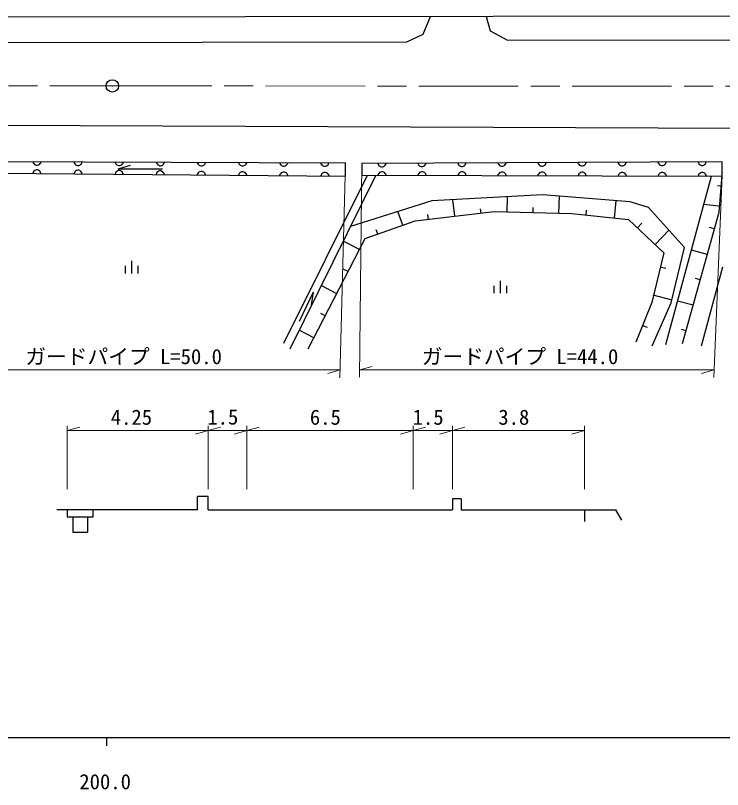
# Model space of a CAD drawing. Units: millimetres, scale not verified. Extents: x 40000 to 680000, y 20000 to 380000.
# Drawn here: x 257025 to 342355, y 198715 to 292182 of the extents above; entities that cross this region are included whole.
import ezdxf
from ezdxf.enums import TextEntityAlignment as Align

# ---------------------------------------------------------------- set-up
doc = ezdxf.new("R2010")
doc.units = ezdxf.units.MM
doc.header["$LTSCALE"] = 1000
doc.linetypes.add('CHAIN', pattern=[18.5, 12, -1.5, 3.5, -1.5])
for name, color, linetype, lineweight in [('M-BGD', 7, 'Continuous', 25), ('M-BMK', 2, 'CHAIN', 13), ('M-BMK-SRVR', 3, 'Continuous', 25), ('M-STR-HTXT', 7, 'Continuous', 13), ('M-STR-STRC', 7, 'Continuous', 25), ('M-TTL-BAND', 7, 'Continuous', 25)]:
    doc.layers.add(name, color=color, linetype=linetype, lineweight=lineweight)
doc.styles.add('ＭＳ ゴシック', font='')
doc.styles.get('ＭＳ ゴシック').set_extended_font_data('MS Gothic')

msp = doc.modelspace()

# ---------------------------------------------------------------- linework, layer by layer
at = {"layer": 'M-BGD'}
for p, q in [((392963, 292182), (215434, 291908)), ((247217, 274573), (296835, 274379)), ((259121, 274526), (259161, 274406)), ((259161, 274406), (259220, 274306)), ((259220, 274306), (259320, 274205)), ((259320, 274205), (259420, 274145)), ((259420, 274145), (259540, 274105)), ((259540, 274105), (259700, 274104)), ((259700, 274104), (259820, 274143)), ((259820, 274143), (259920, 274203)), ((259920, 274203), (260020, 274303)), ((260020, 274303), (260081, 274402)), ((260081, 274402), (260121, 274522)), ((264083, 274507), (264123, 274387)), ((264123, 274387), (264182, 274286)), ((264182, 274286), (264282, 274186)), ((264282, 274186), (264382, 274126)), ((264382, 274126), (264502, 274085)), ((264502, 274085), (264662, 274085)), ((264662, 274085), (264782, 274124)), ((264782, 274124), (264882, 274184)), ((264882, 274184), (264982, 274283)), ((264982, 274283), (265043, 274383)), ((265043, 274383), (265083, 274503)), ((269045, 274487), (269085, 274367)), ((269085, 274367), (269144, 274267)), ((269144, 274267), (269244, 274167)), ((269244, 274167), (269343, 274106)), ((269343, 274106), (269463, 274066)), ((269420, 273677), (270920, 274097)), ((269463, 274066), (269623, 274065)), ((269623, 274065), (269743, 274105)), ((269743, 274105), (269844, 274164)), ((269844, 274164), (269944, 274264)), ((269944, 274264), (270004, 274364)), ((270004, 274364), (270045, 274484)), ((274007, 274468), (274046, 274348)), ((274046, 274348), (274106, 274248)), ((274106, 274248), (274206, 274147)), ((274206, 274147), (274305, 274087)), ((274305, 274087), (274425, 274046)), ((274425, 274046), (274585, 274046)), ((274585, 274046), (274705, 274085)), ((274705, 274085), (274806, 274145)), ((274806, 274145), (274906, 274245)), ((274906, 274245), (274966, 274344)), ((274966, 274344), (275007, 274464)), ((278969, 274449), (279008, 274329)), ((279008, 274329), (279068, 274228)), ((279068, 274228), (279167, 274128)), ((279167, 274128), (279267, 274068)), ((279267, 274068), (279387, 274027)), ((279387, 274027), (279547, 274026)), ((279547, 274026), (279667, 274066)), ((279667, 274066), (279767, 274126)), ((279767, 274126), (279868, 274225)), ((279868, 274225), (279928, 274325)), ((279928, 274325), (279969, 274445)), ((283930, 274429), (283970, 274309)), ((283970, 274309), (284030, 274209)), ((284030, 274209), (284129, 274109)), ((284129, 274109), (284229, 274048)), ((284229, 274048), (284349, 274008)), ((284349, 274008), (284509, 274007)), ((284509, 274007), (284629, 274047)), ((284629, 274047), (284729, 274106)), ((284729, 274106), (284830, 274206)), ((284830, 274206), (284890, 274306)), ((284890, 274306), (284930, 274425)), ((288892, 274410), (288932, 274290)), ((288932, 274290), (288991, 274190)), ((288991, 274190), (289091, 274089)), ((289091, 274089), (289191, 274029)), ((289191, 274029), (289311, 273988)), ((289311, 273988), (289471, 273988)), ((289471, 273988), (289591, 274027)), ((289591, 274027), (289691, 274087)), ((289691, 274087), (289791, 274186)), ((289791, 274186), (289852, 274286)), ((289852, 274286), (289892, 274406)), ((293854, 274391), (293894, 274270)), ((293894, 274270), (293953, 274170)), ((293953, 274170), (294053, 274070)), ((294053, 274070), (294153, 274009)), ((294153, 274009), (294272, 273969)), ((294272, 273969), (294432, 273968)), ((294432, 273968), (294553, 274008)), ((294553, 274008), (294653, 274067)), ((294653, 274067), (294753, 274167)), ((294753, 274167), (294814, 274267)), ((294814, 274267), (294854, 274387)), ((296849, 272789), (296835, 274379)), ((342312, 274506), (298832, 274321)), ((298832, 274321), (298845, 272903)), ((300748, 274330), (300788, 274210)), ((300788, 274210), (300849, 274110)), ((300849, 274110), (300949, 274010)), ((300949, 274010), (301049, 273951)), ((301049, 273951), (301170, 273911)), ((301170, 273911), (301330, 273912)), ((301330, 273912), (301449, 273953)), ((301449, 273953), (301549, 274013)), ((301549, 274013), (301649, 274113)), ((301649, 274113), (301708, 274214)), ((301708, 274214), (301748, 274334)), ((305579, 274350), (305619, 274230)), ((305619, 274230), (305680, 274131)), ((305680, 274131), (305780, 274031)), ((305780, 274031), (305880, 273971)), ((305880, 273971), (306001, 273932)), ((306001, 273932), (306161, 273933)), ((306161, 273933), (306280, 273973)), ((306280, 273973), (306380, 274034)), ((306380, 274034), (306480, 274134)), ((306480, 274134), (306539, 274234)), ((306539, 274234), (306579, 274354)), ((310410, 274371), (310450, 274251)), ((310450, 274251), (310511, 274151)), ((310511, 274151), (310611, 274052)), ((310611, 274052), (310712, 273992)), ((310712, 273992), (310832, 273952)), ((310832, 273952), (310992, 273953)), ((310992, 273953), (311112, 273994)), ((311112, 273994), (311211, 274054)), ((311211, 274054), (311311, 274155)), ((311311, 274155), (311370, 274255)), ((311370, 274255), (311410, 274375)), ((315241, 274391), (315281, 274271)), ((315281, 274271), (315342, 274172)), ((315342, 274172), (315442, 274072)), ((315442, 274072), (315543, 274013)), ((315543, 274013), (315663, 273973)), ((315663, 273973), (315823, 273974)), ((315823, 273974), (315943, 274014)), ((315943, 274014), (316042, 274075)), ((316042, 274075), (316142, 274175)), ((316142, 274175), (316201, 274275)), ((316201, 274275), (316241, 274395)), ((320072, 274412), (320113, 274292)), ((320113, 274292), (320173, 274192)), ((320173, 274192), (320273, 274093)), ((320273, 274093), (320374, 274033)), ((320374, 274033), (320494, 273994)), ((320494, 273994), (320654, 273994)), ((320654, 273994), (320774, 274035)), ((320774, 274035), (320873, 274095)), ((320873, 274095), (320973, 274196)), ((320973, 274196), (321033, 274296)), ((321033, 274296), (321072, 274416)), ((324903, 274432), (324944, 274312)), ((324944, 274312), (325004, 274213)), ((325004, 274213), (325105, 274113)), ((325105, 274113), (325205, 274054)), ((325205, 274054), (325325, 274014)), ((325325, 274014), (325485, 274015)), ((325485, 274015), (325605, 274055)), ((325605, 274055), (325705, 274116)), ((325705, 274116), (325804, 274216)), ((325804, 274216), (325864, 274316)), ((325864, 274316), (325903, 274437)), ((329734, 274453), (329775, 274333)), ((329775, 274333), (329835, 274233)), ((329835, 274233), (329936, 274134)), ((329936, 274134), (330036, 274074)), ((330036, 274074), (330156, 274035)), ((330156, 274035), (330316, 274035)), ((330316, 274035), (330436, 274076)), ((330436, 274076), (330536, 274136)), ((330536, 274136), (330635, 274237)), ((330635, 274237), (330695, 274337)), ((330695, 274337), (330734, 274457)), ((334565, 274473), (334606, 274354)), ((334606, 274354), (334666, 274254)), ((334666, 274254), (334767, 274154)), ((334767, 274154), (334867, 274095)), ((334867, 274095), (334987, 274055)), ((334987, 274055), (335147, 274056)), ((335147, 274056), (335267, 274096)), ((335267, 274096), (335367, 274157)), ((335367, 274157), (335466, 274257)), ((335466, 274257), (335526, 274357)), ((335526, 274357), (335565, 274478)), ((339396, 274494), (339437, 274374)), ((339437, 274374), (339497, 274274)), ((339497, 274274), (339598, 274175)), ((339598, 274175), (339698, 274115)), ((339698, 274115), (339818, 274076)), ((339818, 274076), (339978, 274076)), ((339978, 274076), (340098, 274117)), ((340098, 274117), (340198, 274177)), ((340198, 274177), (340297, 274278)), ((340297, 274278), (340357, 274378)), ((340357, 274378), (340396, 274498)), ((342326, 272885), (342312, 274506)), ((247186, 273221), (296849, 272789)), ((259143, 273237), (259102, 273118)), ((259204, 273337), (259143, 273237)), ((259305, 273436), (259204, 273337)), ((259405, 273495), (259305, 273436)), ((259526, 273534), (259405, 273495)), ((259686, 273533), (259526, 273534)), ((259805, 273492), (259686, 273533)), ((259905, 273431), (259805, 273492)), ((260004, 273330), (259905, 273431)), ((260063, 273229), (260004, 273330)), ((260102, 273109), (260063, 273229)), ((264109, 273194), (264068, 273074)), ((264170, 273293), (264109, 273194)), ((264271, 273393), (264170, 273293)), ((264372, 273452), (264271, 273393)), ((264492, 273491), (264372, 273452)), ((264652, 273489), (264492, 273491)), ((264772, 273448), (264652, 273489)), ((264871, 273387), (264772, 273448)), ((264970, 273287), (264871, 273387)), ((265029, 273186), (264970, 273287)), ((265068, 273066), (265029, 273186)), ((269076, 273151), (269035, 273031)), ((269136, 273250), (269076, 273151)), ((269237, 273349), (269136, 273250)), ((269338, 273408), (269237, 273349)), ((269458, 273447), (269338, 273408)), ((269420, 273677), (274762, 273677)), ((269618, 273446), (269458, 273447)), ((269738, 273405), (269618, 273446)), ((269837, 273344), (269738, 273405)), ((269936, 273243), (269837, 273344)), ((269996, 273143), (269936, 273243)), ((270035, 273022), (269996, 273143)), ((274042, 273107), (274001, 272988)), ((274103, 273207), (274042, 273107)), ((274204, 273306), (274103, 273207)), ((274304, 273365), (274204, 273306)), ((274425, 273404), (274304, 273365)), ((274585, 273403), (274425, 273404)), ((274704, 273362), (274585, 273403)), ((274804, 273301), (274704, 273362)), ((274903, 273200), (274804, 273301)), ((274962, 273099), (274903, 273200)), ((275001, 272979), (274962, 273099)), ((279008, 273064), (278967, 272945)), ((279069, 273164), (279008, 273064)), ((279170, 273263), (279069, 273164)), ((279270, 273322), (279170, 273263)), ((279391, 273361), (279270, 273322)), ((279551, 273360), (279391, 273361)), ((279670, 273318), (279551, 273360)), ((279770, 273258), (279670, 273318)), ((279869, 273157), (279770, 273258)), ((279928, 273056), (279869, 273157)), ((279967, 272936), (279928, 273056)), ((283975, 273021), (283933, 272901)), ((284035, 273120), (283975, 273021)), ((284136, 273220), (284035, 273120)), ((284237, 273279), (284136, 273220)), ((284357, 273318), (284237, 273279)), ((284517, 273316), (284357, 273318)), ((284637, 273275), (284517, 273316)), ((284736, 273214), (284637, 273275)), ((284835, 273113), (284736, 273214)), ((284894, 273013), (284835, 273113)), ((284933, 272893), (284894, 273013)), ((288941, 272978), (288900, 272858)), ((289002, 273077), (288941, 272978)), ((289103, 273176), (289002, 273077)), ((289203, 273235), (289103, 273176)), ((289323, 273274), (289203, 273235)), ((289483, 273273), (289323, 273274)), ((289603, 273232), (289483, 273273)), ((289703, 273171), (289603, 273232)), ((289802, 273070), (289703, 273171)), ((289861, 272970), (289802, 273070)), ((289900, 272849), (289861, 272970)), ((293907, 272934), (293866, 272815)), ((293968, 273034), (293907, 272934)), ((294069, 273133), (293968, 273034)), ((294169, 273192), (294069, 273133)), ((294290, 273231), (294169, 273192)), ((294450, 273230), (294290, 273231)), ((294569, 273189), (294450, 273230)), ((294669, 273128), (294569, 273189)), ((294768, 273027), (294669, 273128)), ((294827, 272926), (294768, 273027)), ((294866, 272806), (294827, 272926)), ((300801, 273017), (300761, 272897)), ((300861, 273117), (300801, 273017)), ((300961, 273217), (300861, 273117)), ((301062, 273276), (300961, 273217)), ((301182, 273316), (301062, 273276)), ((301342, 273316), (301182, 273316)), ((301462, 273275), (301342, 273316)), ((301561, 273215), (301462, 273275)), ((301661, 273115), (301561, 273215)), ((301721, 273015), (301661, 273115)), ((301761, 272895), (301721, 273015)), ((305632, 273004), (305592, 272884)), ((305693, 273104), (305632, 273004)), ((305793, 273203), (305693, 273104)), ((305893, 273263), (305793, 273203)), ((306013, 273303), (305893, 273263)), ((306173, 273302), (306013, 273303)), ((306293, 273262), (306173, 273302)), ((306393, 273202), (306293, 273262)), ((306493, 273101), (306393, 273202)), ((306552, 273001), (306493, 273101)), ((306592, 272881), (306552, 273001)), ((310464, 272990), (310423, 272871)), ((310524, 273090), (310464, 272990)), ((310624, 273190), (310524, 273090)), ((310724, 273250), (310624, 273190)), ((310844, 273289), (310724, 273250)), ((311004, 273289), (310844, 273289)), ((311124, 273249), (311004, 273289)), ((311224, 273188), (311124, 273249)), ((311324, 273088), (311224, 273188)), ((311384, 272988), (311324, 273088)), ((311423, 272868), (311384, 272988)), ((315295, 272977), (315255, 272857)), ((315355, 273077), (315295, 272977)), ((315456, 273177), (315355, 273077)), ((315556, 273236), (315456, 273177)), ((315676, 273276), (315556, 273236)), ((315836, 273276), (315676, 273276)), ((315956, 273235), (315836, 273276)), ((316056, 273175), (315956, 273235)), ((316155, 273075), (316056, 273175)), ((316215, 272975), (316155, 273075)), ((316255, 272854), (316215, 272975)), ((320126, 272964), (320086, 272844)), ((320187, 273064), (320126, 272964)), ((320287, 273163), (320187, 273064)), ((320387, 273223), (320287, 273163)), ((320507, 273263), (320387, 273223)), ((320667, 273262), (320507, 273263)), ((320787, 273222), (320667, 273262)), ((320887, 273162), (320787, 273222)), ((320987, 273061), (320887, 273162)), ((321046, 272961), (320987, 273061)), ((321086, 272841), (321046, 272961)), ((324958, 272950), (324917, 272830)), ((325018, 273050), (324958, 272950)), ((325118, 273150), (325018, 273050)), ((325219, 273210), (325118, 273150)), ((325339, 273249), (325219, 273210)), ((325499, 273249), (325339, 273249)), ((325619, 273208), (325499, 273249)), ((325718, 273148), (325619, 273208)), ((325818, 273048), (325718, 273148)), ((325878, 272948), (325818, 273048)), ((325917, 272828), (325878, 272948)), ((329789, 272937), (329749, 272817)), ((329849, 273037), (329789, 272937)), ((329950, 273137), (329849, 273037)), ((330050, 273196), (329950, 273137)), ((330170, 273236), (330050, 273196)), ((330330, 273235), (330170, 273236)), ((330450, 273195), (330330, 273235)), ((330550, 273135), (330450, 273195)), ((330649, 273035), (330550, 273135)), ((330709, 272934), (330649, 273035)), ((330749, 272814), (330709, 272934)), ((334621, 272924), (334580, 272804)), ((334681, 273023), (334621, 272924)), ((334781, 273123), (334681, 273023)), ((334881, 273183), (334781, 273123)), ((335001, 273223), (334881, 273183)), ((335161, 273222), (335001, 273223)), ((335281, 273182), (335161, 273222)), ((335381, 273121), (335281, 273182)), ((335481, 273021), (335381, 273121)), ((335541, 272921), (335481, 273021)), ((339512, 273010), (339452, 272910)), ((339613, 273110), (339512, 273010)), ((339713, 273169), (339613, 273110)), ((339833, 273209), (339713, 273169)), ((339993, 273209), (339833, 273209)), ((340113, 273168), (339993, 273209)), ((340213, 273108), (340113, 273168)), ((340312, 273008), (340213, 273108)), ((340372, 272908), (340312, 273008)), ((289396, 252605), (299514, 272901)), ((300503, 272898), (290118, 251896)), ((298845, 272903), (342327, 272782)), ((335515, 252452), (341042, 272786)), ((335580, 272801), (335541, 272921)), ((339452, 272910), (339412, 272790)), ((340412, 272788), (340372, 272908)), ((341961, 268422), (342326, 272885)), ((342194, 271574), (341762, 271621)), ((320620, 270536), (307265, 269781)), ((316361, 268457), (316407, 270298)), ((331203, 269676), (320620, 270536)), ((322617, 268301), (322669, 270369)), ((307265, 269781), (297437, 266697)), ((310031, 267937), (309798, 269924)), ((329315, 267711), (329540, 269811)), ((333435, 268980), (331203, 269676)), ((341926, 269157), (340110, 269358)), ((303759, 266847), (303178, 268498)), ((305265, 267377), (314797, 268496)), ((313208, 268310), (313145, 268848)), ((314797, 268496), (324181, 268262)), ((319489, 268379), (319505, 269008)), ((324181, 268262), (331026, 267527)), ((325893, 268078), (325957, 268682)), ((337772, 264169), (333435, 268980)), ((337541, 252571), (341961, 268422)), ((299241, 265256), (305265, 267377)), ((306854, 267564), (306783, 268168)), ((331026, 267527), (335276, 263510)), ((332089, 266523), (332636, 267102)), ((341367, 266410), (340793, 266569)), ((300747, 265787), (300562, 266313)), ((334214, 264515), (335876, 266273)), ((292344, 251916), (299241, 265256)), ((298551, 263922), (296571, 264946)), ((336162, 257475), (337772, 264169)), ((340517, 263335), (338616, 263861)), ((335276, 263510), (333819, 257534)), ((270271, 261937), (270271, 261037)), ((271021, 262537), (271021, 261037)), ((271771, 261937), (271771, 261037)), ((334835, 261827), (335505, 261652)), ((339833, 252287), (342383, 261838)), ((297172, 261254), (296592, 261554)), ((315515, 260150), (315515, 258650)), ((339667, 260260), (339100, 260416)), ((295792, 258586), (293908, 259561)), ((314765, 259550), (314765, 258650)), ((316265, 259550), (316265, 258650)), ((292960, 258768), (291270, 255243)), ((292960, 258768), (292690, 257234)), ((333953, 258462), (336254, 257859)), ((333819, 257534), (331874, 252746)), ((333866, 252286), (336162, 257475)), ((338816, 257184), (336942, 257702)), ((294413, 255918), (293862, 256203)), ((332693, 254762), (333270, 254528)), ((337966, 254109), (337408, 254263)), ((293034, 253250), (291245, 254175)), ((278987, 232484), (278987, 234087)), ((280269, 234087), (278987, 234087)), ((280269, 232495), (280269, 234087)), ((309749, 233827), (309749, 232495)), ((310817, 233827), (309749, 233827)), ((310817, 233827), (310817, 232495)), ((278987, 232484), (261995, 232484)), ((263280, 232484), (263280, 231596)), ((266356, 232484), (266356, 231596)), ((280269, 232495), (309760, 232495)), ((310817, 232495), (329431, 232495)), ((325679, 232495), (325679, 231084)), ((329431, 232495), (330160, 231222)), ((266356, 231596), (263280, 231596)), ((263928, 231602), (263928, 229799)), ((265711, 231596), (265711, 229799)), ((263944, 229799), (265711, 229799))]:
    msp.add_line(p, q, dxfattribs=at)
at = {"layer": 'M-BMK'}
for p, q in [((168670, 283808), (268712, 283675)), ((268712, 283675), (368650, 283643))]:
    msp.add_line(p, q, dxfattribs=at)
at = {"layer": 'M-BMK-SRVR'}
for radius in [750, 30]:
    msp.add_circle((268712, 283675), radius, dxfattribs=at)
at = {"layer": 'M-STR-HTXT'}
for p, q in [((296183, 248416), (296835, 274379)), ((298832, 274321), (298557, 248502)), ((342326, 272885), (341298, 248454)), ((298567, 249379), (300067, 249799)), ((246648, 249379), (296209, 249379)), ((296209, 249379), (294709, 248959)), ((298567, 249379), (341337, 249379)), ((341337, 249379), (339837, 248959)), ((263280, 235002), (263280, 242633)), ((263280, 242061), (264780, 242481)), ((280269, 235002), (280269, 242633)), ((280269, 242061), (281769, 242481)), ((284936, 235002), (284936, 242633)), ((284936, 242061), (286436, 242481)), ((305001, 242633), (305001, 235002)), ((305001, 242061), (306501, 242481)), ((309749, 235002), (309749, 242633)), ((309749, 242061), (311249, 242481)), ((325679, 235002), (325679, 242633)), ((263280, 242061), (280269, 242061)), ((280269, 242061), (278769, 241641)), ((280269, 242061), (284936, 242061)), ((284936, 242061), (283436, 241641)), ((284936, 242061), (305001, 242061)), ((305001, 242061), (303501, 241641)), ((305001, 242061), (309749, 242061)), ((309749, 242061), (308249, 241641)), ((309749, 242061), (325679, 242061)), ((325679, 242061), (324179, 241641))]:
    msp.add_line(p, q, dxfattribs=at)
at = {"layer": 'M-STR-STRC'}
for p, q in [((306226, 289930), (307112, 292050)), ((313818, 292060), (314327, 290333)), ((304249, 289003), (306226, 289930)), ((314327, 290333), (316405, 289194)), ((233285, 288866), (304249, 289003)), ((316405, 289194), (350812, 289252)), ((200242, 279143), (394723, 278400))]:
    msp.add_line(p, q, dxfattribs=at)
at = {"layer": 'M-TTL-BAND'}
for p, q in [((40000, 205000), (579000, 205000)), ((268000, 205000), (268000, 204000))]:
    msp.add_line(p, q, dxfattribs=at)

# ---------------------------------------------------------------- texts
at = {"layer": 'M-STR-HTXT', "style": 'ＭＳ ゴシック'}
for s, p in [('ガードパイプ L=50.0', (258212, 249528)), ('ガードパイプ L=44.0', (306050, 249528)), ('4.25', (268524, 242210)), ('6.5', (292552, 242210)), ('1.5', (304958, 242210)), ('3.8', (315297, 242210))]:
    msp.add_text(s, height=1833, dxfattribs=at).set_placement(p, align=Align.BOTTOM_LEFT)
msp.add_text('1.5', height=1833, rotation=0.5, dxfattribs=at).set_placement((280189, 242210), align=Align.BOTTOM_LEFT)
at = {"layer": 'M-TTL-BAND', "style": 'ＭＳ ゴシック'}
msp.add_text('200.0', height=1833, dxfattribs=at).set_placement((267844, 198195), align=Align.BOTTOM_CENTER)

doc.saveas('drawing.dxf')
